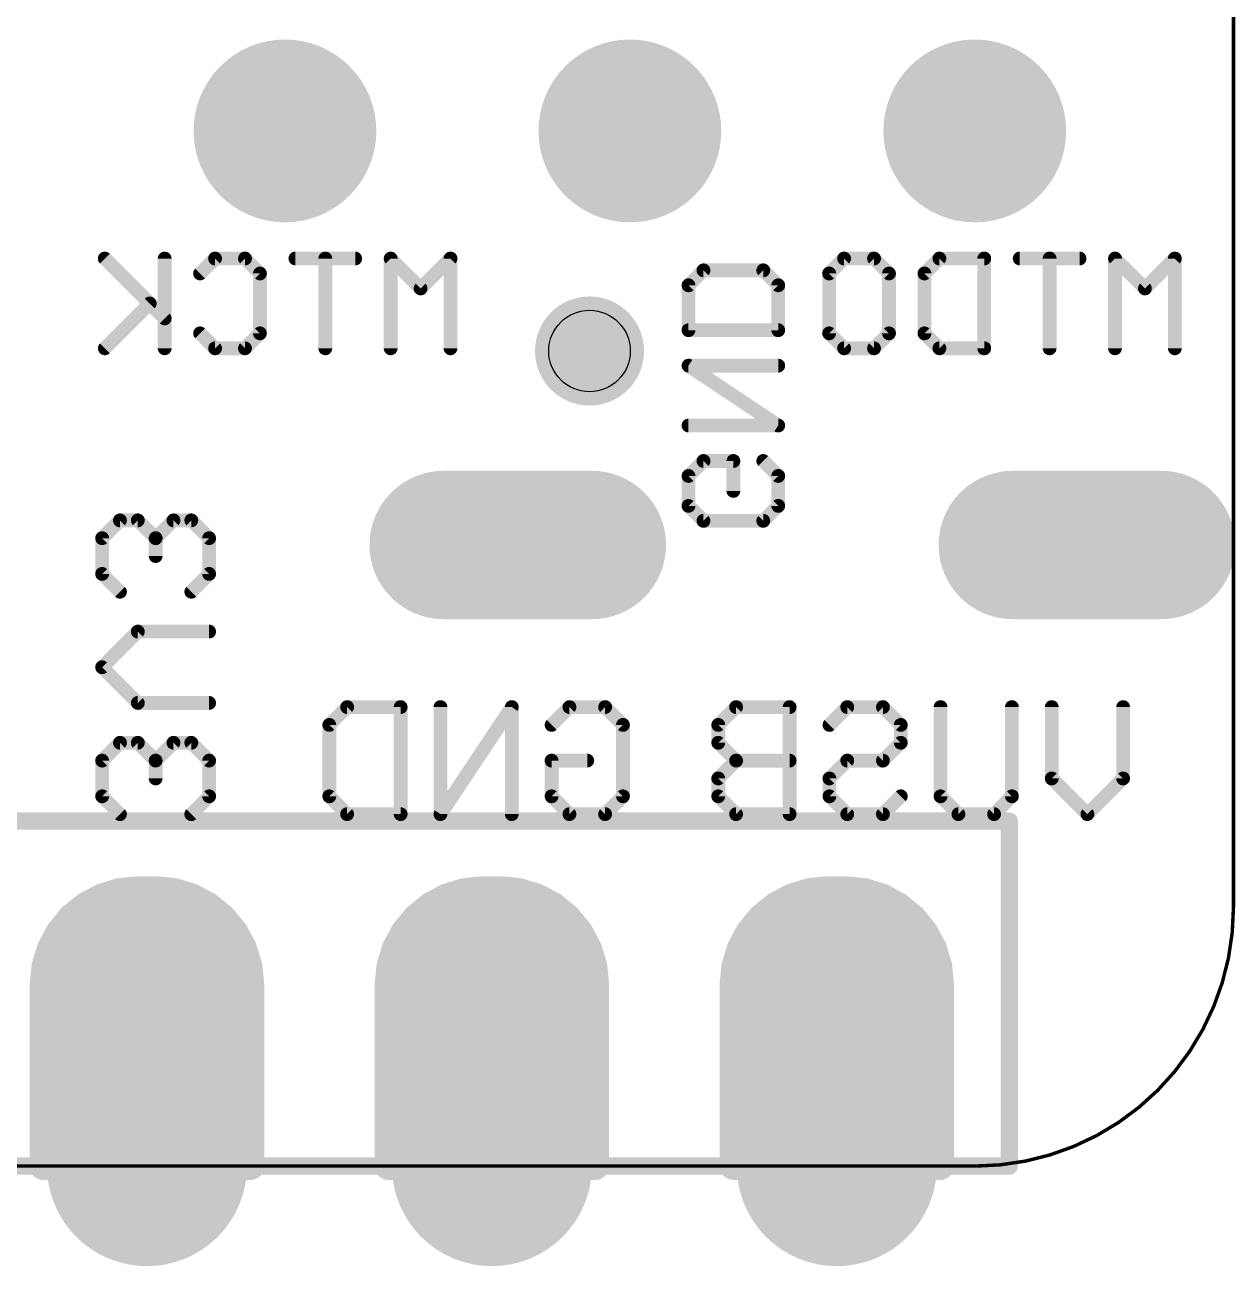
# Model space of a CAD drawing. Extents: x 63.5 to 84.5, y 8.2 to 27.4.
# Drawn here: x 75.55 to 84.47, y 8.15 to 17.29 of the extents above; entities that cross this region are included whole.
import ezdxf

# ---------------------------------------------------------------- set-up
doc = ezdxf.new("R2010")
doc.units = 0
for name, color, linetype in [('20', 213, 'CONTINUOUS'), ('22', 140, 'CONTINUOUS'), ('26', 140, 'CONTINUOUS'), ('30', 253, 'CONTINUOUS')]:
    doc.layers.add(name, color=color, linetype=linetype)

# ---------------------------------------------------------------- blocks, each defined once
blk = doc.blocks.new('ROUNDP')
at = {"const_width": 0.5}
blk.add_lwpolyline([(0, -0.25, 1), (0, 0.25, 1), (0, -0.25)], format="xyb", dxfattribs=at)
blk = doc.blocks.new('PIE')
at = {"const_width": 0.5}
blk.add_lwpolyline([(0, -0.25, 1), (0, 0.25, 1), (0, -0.25)], format="xyb", dxfattribs=at)
blk = doc.blocks.new('LONGP100')
at = {"const_width": 1}
blk.add_lwpolyline([(-0.5, 0), (0.5, 0)], dxfattribs=at)
at = {"const_width": 0.5}
for points in [[(-0.5, 0.25, 1), (-0.5, -0.25)], [(0.5, -0.25, 1), (0.5, 0.25)]]:
    blk.add_lwpolyline(points, format="xyb", dxfattribs=at)

msp = doc.modelspace()

# ---------------------------------------------------------------- linework, layer by layer
at = {"layer": '20', "const_width": 0.0254}
for points in [[(84.455, 10.795), (84.455, 24.765)], [(65.405, 8.89), (82.55, 8.89)]]:
    msp.add_lwpolyline(points, dxfattribs=at)
at = {"layer": '20'}
for points, const_width in [([(82.55, 8.89, 0.4142), (84.455, 10.795)], 0.0254), ([(84.4613, 10.795, 1), (84.4487, 10.795)], 0.0127), ([(84.4487, 10.795, 1), (84.4613, 10.795)], 0.0127), ([(82.55, 8.8963, 1), (82.55, 8.8837)], 0.0127), ([(82.55, 8.8837, 1), (82.55, 8.8963)], 0.0127)]:
    msp.add_lwpolyline(points, format="xyb", dxfattribs=dict(at, const_width=const_width))
msp.add_circle((79.713, 14.89), 0.3, dxfattribs=at)
at = {"layer": '22', "const_width": 0.127}
for points in [[(65.024, 11.43), (82.804, 11.43)], [(82.804, 11.43), (82.804, 8.89)], [(82.804, 8.89), (65.024, 8.89)]]:
    msp.add_lwpolyline(points, dxfattribs=at)
at = {"layer": '22', "const_width": 0.0635}
for points in [[(82.8358, 11.43, 1), (82.7722, 11.43)], [(82.804, 11.3982, 1), (82.804, 11.4618)], [(82.7722, 8.89, 1), (82.8358, 8.89)], [(82.804, 8.8582, 1), (82.804, 8.9218)]]:
    msp.add_lwpolyline(points, format="xyb", dxfattribs=at)
at = {"layer": '26', "const_width": 0.1016}
for points in [[(76.5843, 15.1301), (76.1436, 15.5708)], [(76.5843, 15.5708), (76.5843, 14.9098)], [(76.8453, 15.4606), (76.9554, 15.5708)], [(76.9554, 15.5708), (77.1758, 15.5708)], [(77.1758, 15.5708), (77.2859, 15.4606)], [(77.9876, 15.5708), (77.5469, 15.5708)], [(77.7672, 14.9098), (77.7672, 15.5708)], [(78.4689, 15.3504), (78.2486, 15.5708)], [(78.2486, 15.5708), (78.2486, 14.9098)], [(78.6892, 15.5708), (78.4689, 15.3504)], [(78.6892, 14.9098), (78.6892, 15.5708)], [(80.4418, 15.3736), (80.552, 15.4837)], [(80.552, 15.4837), (80.9926, 15.4837)], [(80.9926, 15.4837), (81.1028, 15.3736)], [(81.4776, 15.4606), (81.5878, 15.5708)], [(81.5878, 15.5708), (81.8081, 15.5708)], [(81.8081, 15.5708), (81.9183, 15.4606)], [(82.1793, 15.4606), (82.2894, 15.5708)], [(82.2894, 15.5708), (82.6199, 15.5708)], [(82.6199, 15.5708), (82.6199, 14.9098)], [(83.3216, 15.5708), (82.8809, 15.5708)], [(83.1012, 14.9098), (83.1012, 15.5708)], [(83.8029, 15.3504), (83.5826, 15.5708)], [(83.5826, 15.5708), (83.5826, 14.9098)], [(84.0232, 15.5708), (83.8029, 15.3504)], [(84.0232, 14.9098), (84.0232, 15.5708)], [(77.2859, 15.4606), (77.2859, 15.02)], [(81.4776, 15.02), (81.4776, 15.4606)], [(81.9183, 15.4606), (81.9183, 15.02)], [(82.1793, 15.02), (82.1793, 15.4606)], [(80.4418, 15.0431), (80.4418, 15.3736)], [(81.1028, 15.3736), (81.1028, 15.0431)], [(76.4741, 15.2403), (76.1436, 14.9098)], [(81.1028, 15.0431), (80.4418, 15.0431)], [(76.9554, 14.9098), (76.8453, 15.02)], [(77.2859, 15.02), (77.1758, 14.9098)], [(81.5878, 14.9098), (81.4776, 15.02)], [(81.9183, 15.02), (81.8081, 14.9098)], [(82.2894, 14.9098), (82.1793, 15.02)], [(77.1758, 14.9098), (76.9554, 14.9098)], [(81.8081, 14.9098), (81.5878, 14.9098)], [(82.6199, 14.9098), (82.2894, 14.9098)], [(81.1028, 14.3414), (80.4418, 14.7821)], [(80.4418, 14.7821), (81.1028, 14.7821)], [(80.4418, 14.3414), (81.1028, 14.3414)], [(80.4418, 13.9703), (80.552, 14.0804)], [(80.552, 14.0804), (80.7723, 14.0804)], [(80.7723, 14.0804), (80.7723, 13.8601)], [(80.9926, 14.0804), (81.1028, 13.9703)], [(80.4418, 13.75), (80.4418, 13.9703)], [(81.1028, 13.9703), (81.1028, 13.75)], [(80.552, 13.6398), (80.4418, 13.75)], [(81.1028, 13.75), (80.9926, 13.6398)], [(76.2551, 13.6433), (76.1238, 13.512)], [(76.3865, 13.6433), (76.2551, 13.6433)], [(76.5178, 13.512), (76.3865, 13.6433)], [(76.6492, 13.6433), (76.5178, 13.512)], [(76.7805, 13.6433), (76.6492, 13.6433)], [(76.9119, 13.512), (76.7805, 13.6433)], [(80.9926, 13.6398), (80.552, 13.6398)], [(76.1238, 13.512), (76.1238, 13.2493)], [(76.5178, 13.512), (76.5178, 13.3806)], [(76.9119, 13.2493), (76.9119, 13.512)], [(76.1238, 13.2493), (76.2551, 13.118)], [(76.7805, 13.118), (76.9119, 13.2493)], [(76.1238, 12.5621), (76.3865, 12.8248)], [(76.3865, 12.8248), (76.9119, 12.8248)], [(76.3865, 12.2994), (76.1238, 12.5621)], [(76.9119, 12.2994), (76.3865, 12.2994)], [(77.7967, 12.1375), (77.928, 12.2689)], [(77.928, 12.2689), (78.322, 12.2689)], [(78.322, 12.2689), (78.322, 11.4808)], [(79.1406, 12.2689), (78.6152, 11.4808)], [(78.6152, 11.4808), (78.6152, 12.2689)], [(79.1406, 11.4808), (79.1406, 12.2689)], [(79.4338, 12.1375), (79.5652, 12.2689)], [(79.5652, 12.2689), (79.8279, 12.2689)], [(79.8279, 12.2689), (79.9592, 12.1375)], [(80.7924, 12.2689), (80.6611, 12.1375)], [(81.1865, 12.2689), (80.7924, 12.2689)], [(81.1865, 11.4808), (81.1865, 12.2689)], [(81.4797, 12.1375), (81.611, 12.2689)], [(81.611, 12.2689), (81.8737, 12.2689)], [(81.8737, 12.2689), (82.005, 12.1375)], [(82.2982, 11.6121), (82.2982, 12.2689)], [(82.8236, 12.2689), (82.8236, 11.6121)], [(83.1168, 11.7435), (83.1168, 12.2689)], [(83.6422, 12.2689), (83.6422, 11.7435)], [(77.7967, 11.6121), (77.7967, 12.1375)], [(79.9592, 12.1375), (79.9592, 11.6121)], [(80.6611, 12.1375), (80.6611, 12.0062)], [(82.005, 12.1375), (82.005, 12.0062)], [(76.2551, 12.0062), (76.1238, 11.8748)], [(76.3865, 12.0062), (76.2551, 12.0062)], [(76.5178, 11.8748), (76.3865, 12.0062)], [(76.6492, 12.0062), (76.5178, 11.8748)], [(76.7805, 12.0062), (76.6492, 12.0062)], [(76.9119, 11.8748), (76.7805, 12.0062)], [(80.6611, 12.0062), (80.7924, 11.8748)], [(82.005, 12.0062), (81.8737, 11.8748)], [(76.1238, 11.8748), (76.1238, 11.6121)], [(76.5178, 11.8748), (76.5178, 11.7435)], [(76.9119, 11.6121), (76.9119, 11.8748)], [(79.4338, 11.6121), (79.4338, 11.8748)], [(79.4338, 11.8748), (79.6965, 11.8748)], [(80.7924, 11.8748), (80.6611, 11.7435)], [(81.1865, 11.8748), (80.7924, 11.8748)], [(81.611, 11.8748), (81.4797, 11.7435)], [(81.8737, 11.8748), (81.611, 11.8748)], [(80.6611, 11.7435), (80.6611, 11.6121)], [(81.4797, 11.7435), (81.4797, 11.6121)], [(83.3795, 11.4808), (83.1168, 11.7435)], [(83.6422, 11.7435), (83.3795, 11.4808)], [(76.1238, 11.6121), (76.2551, 11.4808)], [(76.7805, 11.4808), (76.9119, 11.6121)], [(77.928, 11.4808), (77.7967, 11.6121)], [(79.5652, 11.4808), (79.4338, 11.6121)], [(79.9592, 11.6121), (79.8279, 11.4808)], [(80.6611, 11.6121), (80.7924, 11.4808)], [(81.4797, 11.6121), (81.611, 11.4808)], [(81.8737, 11.4808), (82.005, 11.6121)], [(82.4296, 11.4808), (82.2982, 11.6121)], [(82.8236, 11.6121), (82.6923, 11.4808)], [(78.322, 11.4808), (77.928, 11.4808)], [(79.8279, 11.4808), (79.5652, 11.4808)], [(80.7924, 11.4808), (81.1865, 11.4808)], [(81.611, 11.4808), (81.8737, 11.4808)], [(82.6923, 11.4808), (82.4296, 11.4808)]]:
    msp.add_lwpolyline(points, dxfattribs=at)
at = {"layer": '26', "const_width": 0.0508}
for points in [[(76.1616, 15.5887, 1), (76.1257, 15.5528)], [(76.6097, 15.5708, 1), (76.5589, 15.5708)], [(76.9554, 15.5962, 1), (76.9554, 15.5454)], [(76.9734, 15.5528, 1), (76.9375, 15.5887)], [(77.1937, 15.5887, 1), (77.1578, 15.5528)], [(77.1758, 15.5454, 1), (77.1758, 15.5962)], [(77.5469, 15.5962, 1), (77.5469, 15.5454)], [(77.7926, 15.5708, 1), (77.7418, 15.5708)], [(77.9876, 15.5454, 1), (77.9876, 15.5962)], [(78.274, 15.5708, 1), (78.2232, 15.5708)], [(78.2665, 15.5887, 1), (78.2306, 15.5528)], [(78.7146, 15.5708, 1), (78.6638, 15.5708)], [(78.7072, 15.5528, 1), (78.6712, 15.5887)], [(80.552, 15.5091, 1), (80.552, 15.4583)], [(80.5699, 15.4658, 1), (80.534, 15.5017)], [(81.0106, 15.5017, 1), (80.9746, 15.4658)], [(80.9926, 15.4583, 1), (80.9926, 15.5091)], [(81.5878, 15.5962, 1), (81.5878, 15.5454)], [(81.6058, 15.5528, 1), (81.5698, 15.5887)], [(81.8261, 15.5887, 1), (81.7902, 15.5528)], [(81.8081, 15.5454, 1), (81.8081, 15.5962)], [(82.2894, 15.5962, 1), (82.2894, 15.5454)], [(82.3074, 15.5528, 1), (82.2715, 15.5887)], [(82.6453, 15.5708, 1), (82.5945, 15.5708)], [(82.6199, 15.5454, 1), (82.6199, 15.5962)], [(82.8809, 15.5962, 1), (82.8809, 15.5454)], [(83.1266, 15.5708, 1), (83.0758, 15.5708)], [(83.3216, 15.5454, 1), (83.3216, 15.5962)], [(83.608, 15.5708, 1), (83.5572, 15.5708)], [(83.6005, 15.5887, 1), (83.5646, 15.5528)], [(84.0486, 15.5708, 1), (83.9978, 15.5708)], [(84.0412, 15.5528, 1), (84.0052, 15.5887)], [(76.8273, 15.4786, 1), (76.8632, 15.4426)], [(77.3113, 15.4606, 1), (77.2605, 15.4606)], [(77.268, 15.4426, 1), (77.3039, 15.4786)], [(81.503, 15.4606, 1), (81.4522, 15.4606)], [(81.4597, 15.4786, 1), (81.4956, 15.4426)], [(81.9437, 15.4606, 1), (81.8929, 15.4606)], [(81.9003, 15.4426, 1), (81.9362, 15.4786)], [(82.1613, 15.4786, 1), (82.1972, 15.4426)], [(82.2047, 15.4606, 1), (82.1539, 15.4606)], [(78.4509, 15.3684, 1), (78.4868, 15.3325)], [(78.4509, 15.3325, 1), (78.4868, 15.3684)], [(80.4672, 15.3736, 1), (80.4164, 15.3736)], [(80.4238, 15.3915, 1), (80.4598, 15.3556)], [(81.1282, 15.3736, 1), (81.0774, 15.3736)], [(81.0848, 15.3556, 1), (81.1207, 15.3915)], [(83.7849, 15.3684, 1), (83.8208, 15.3325)], [(83.7849, 15.3325, 1), (83.8208, 15.3684)], [(76.4921, 15.2223, 1), (76.4562, 15.2582)], [(76.5663, 15.1122, 1), (76.6022, 15.1481)], [(80.4418, 15.0685, 1), (80.4418, 15.0177)], [(81.1028, 15.0177, 1), (81.1028, 15.0685)], [(76.8632, 15.0379, 1), (76.8273, 15.002)], [(77.2605, 15.02, 1), (77.3113, 15.02)], [(77.3039, 15.002, 1), (77.268, 15.0379)], [(80.4164, 15.0431, 1), (80.4672, 15.0431)], [(81.0774, 15.0431, 1), (81.1282, 15.0431)], [(81.4522, 15.02, 1), (81.503, 15.02)], [(81.4956, 15.0379, 1), (81.4597, 15.002)], [(81.8929, 15.02, 1), (81.9437, 15.02)], [(81.9362, 15.002, 1), (81.9003, 15.0379)], [(82.1972, 15.0379, 1), (82.1613, 15.002)], [(82.1539, 15.02, 1), (82.2047, 15.02)], [(76.1257, 14.9278, 1), (76.1616, 14.8918)], [(76.5589, 14.9098, 1), (76.6097, 14.9098)], [(76.9554, 14.9352, 1), (76.9554, 14.8844)], [(76.9375, 14.8918, 1), (76.9734, 14.9278)], [(77.1578, 14.9278, 1), (77.1937, 14.8918)], [(77.1758, 14.8844, 1), (77.1758, 14.9352)], [(77.7418, 14.9098, 1), (77.7926, 14.9098)], [(78.2232, 14.9098, 1), (78.274, 14.9098)], [(78.6638, 14.9098, 1), (78.7146, 14.9098)], [(81.5878, 14.9352, 1), (81.5878, 14.8844)], [(81.5698, 14.8918, 1), (81.6058, 14.9278)], [(81.7902, 14.9278, 1), (81.8261, 14.8918)], [(81.8081, 14.8844, 1), (81.8081, 14.9352)], [(82.2894, 14.9352, 1), (82.2894, 14.8844)], [(82.2715, 14.8918, 1), (82.3074, 14.9278)], [(82.5945, 14.9098, 1), (82.6453, 14.9098)], [(82.6199, 14.8844, 1), (82.6199, 14.9352)], [(83.0758, 14.9098, 1), (83.1266, 14.9098)], [(83.5572, 14.9098, 1), (83.608, 14.9098)], [(83.9978, 14.9098, 1), (84.0486, 14.9098)], [(80.4559, 14.8032, 1), (80.4277, 14.7609)], [(80.4418, 14.8075, 1), (80.4418, 14.7567)], [(81.1028, 14.7567, 1), (81.1028, 14.8075)], [(80.4418, 14.3668, 1), (80.4418, 14.316)], [(81.0887, 14.3203, 1), (81.1169, 14.3626)], [(81.1028, 14.316, 1), (81.1028, 14.3668)], [(80.552, 14.1058, 1), (80.552, 14.055)], [(80.5699, 14.0625, 1), (80.534, 14.0984)], [(80.7977, 14.0804, 1), (80.7469, 14.0804)], [(80.7723, 14.055, 1), (80.7723, 14.1058)], [(81.0106, 14.0984, 1), (80.9746, 14.0625)], [(80.4672, 13.9703, 1), (80.4164, 13.9703)], [(80.4238, 13.9882, 1), (80.4598, 13.9523)], [(81.1282, 13.9703, 1), (81.0774, 13.9703)], [(81.0848, 13.9523, 1), (81.1207, 13.9882)], [(80.4598, 13.7679, 1), (80.4238, 13.732)], [(80.7469, 13.8601, 1), (80.7977, 13.8601)], [(81.1207, 13.732, 1), (81.0848, 13.7679)], [(80.4164, 13.75, 1), (80.4672, 13.75)], [(81.0774, 13.75, 1), (81.1282, 13.75)], [(76.2551, 13.6687, 1), (76.2551, 13.6179)], [(76.2731, 13.6254, 1), (76.2372, 13.6613)], [(76.4045, 13.6613, 1), (76.3685, 13.6254)], [(76.3865, 13.6179, 1), (76.3865, 13.6687)], [(76.6492, 13.6687, 1), (76.6492, 13.6179)], [(76.6671, 13.6254, 1), (76.6312, 13.6613)], [(76.7985, 13.6613, 1), (76.7626, 13.6254)], [(76.7805, 13.6179, 1), (76.7805, 13.6687)], [(80.552, 13.6652, 1), (80.552, 13.6144)], [(80.534, 13.6218, 1), (80.5699, 13.6578)], [(80.9746, 13.6578, 1), (81.0106, 13.6218)], [(80.9926, 13.6144, 1), (80.9926, 13.6652)], [(76.1058, 13.53, 1), (76.1418, 13.494)], [(76.1492, 13.512, 1), (76.0984, 13.512)], [(76.5432, 13.512, 1), (76.4924, 13.512)], [(76.4999, 13.53, 1), (76.5358, 13.494)], [(76.4999, 13.494, 1), (76.5358, 13.53)], [(76.9373, 13.512, 1), (76.8865, 13.512)], [(76.8939, 13.494, 1), (76.9298, 13.53)], [(76.4924, 13.3806, 1), (76.5432, 13.3806)], [(76.1418, 13.2673, 1), (76.1058, 13.2313)], [(76.0984, 13.2493, 1), (76.1492, 13.2493)], [(76.8865, 13.2493, 1), (76.9373, 13.2493)], [(76.9298, 13.2313, 1), (76.8939, 13.2673)], [(76.2372, 13.1, 1), (76.2731, 13.1359)], [(76.7626, 13.1359, 1), (76.7985, 13.1)], [(76.3865, 12.8502, 1), (76.3865, 12.7994)], [(76.4045, 12.8068, 1), (76.3685, 12.8427)], [(76.9119, 12.7994, 1), (76.9119, 12.8502)], [(76.1418, 12.58, 1), (76.1058, 12.5441)], [(76.1058, 12.58, 1), (76.1418, 12.5441)], [(76.3865, 12.3248, 1), (76.3865, 12.274)], [(76.3685, 12.2814, 1), (76.4045, 12.3173)], [(76.9119, 12.274, 1), (76.9119, 12.3248)], [(77.928, 12.2943, 1), (77.928, 12.2435)], [(77.946, 12.2509, 1), (77.91, 12.2868)], [(78.3474, 12.2689, 1), (78.2966, 12.2689)], [(78.322, 12.2435, 1), (78.322, 12.2943)], [(78.6406, 12.2689, 1), (78.5898, 12.2689)], [(79.166, 12.2689, 1), (79.1152, 12.2689)], [(79.1618, 12.2548, 1), (79.1195, 12.283)], [(79.5652, 12.2943, 1), (79.5652, 12.2435)], [(79.5831, 12.2509, 1), (79.5472, 12.2868)], [(79.8458, 12.2868, 1), (79.8099, 12.2509)], [(79.8279, 12.2435, 1), (79.8279, 12.2943)], [(80.7924, 12.2943, 1), (80.7924, 12.2435)], [(80.8104, 12.2509, 1), (80.7745, 12.2868)], [(81.2119, 12.2689, 1), (81.1611, 12.2689)], [(81.1865, 12.2435, 1), (81.1865, 12.2943)], [(81.611, 12.2943, 1), (81.611, 12.2435)], [(81.629, 12.2509, 1), (81.593, 12.2868)], [(81.8917, 12.2868, 1), (81.8557, 12.2509)], [(81.8737, 12.2435, 1), (81.8737, 12.2943)], [(82.3236, 12.2689, 1), (82.2728, 12.2689)], [(82.849, 12.2689, 1), (82.7982, 12.2689)], [(83.1422, 12.2689, 1), (83.0914, 12.2689)], [(83.6676, 12.2689, 1), (83.6168, 12.2689)], [(77.8221, 12.1375, 1), (77.7713, 12.1375)], [(77.7787, 12.1555, 1), (77.8146, 12.1196)], [(79.4159, 12.1555, 1), (79.4518, 12.1196)], [(79.9846, 12.1375, 1), (79.9338, 12.1375)], [(79.9412, 12.1196, 1), (79.9772, 12.1555)], [(80.6865, 12.1375, 1), (80.6357, 12.1375)], [(80.6431, 12.1555, 1), (80.679, 12.1196)], [(81.4617, 12.1555, 1), (81.4976, 12.1196)], [(82.0304, 12.1375, 1), (81.9796, 12.1375)], [(81.9871, 12.1196, 1), (82.023, 12.1555)], [(76.2551, 12.0316, 1), (76.2551, 11.9808)], [(76.2731, 11.9882, 1), (76.2372, 12.0241)], [(76.4045, 12.0241, 1), (76.3685, 11.9882)], [(76.3865, 11.9808, 1), (76.3865, 12.0316)], [(76.6492, 12.0316, 1), (76.6492, 11.9808)], [(76.6671, 11.9882, 1), (76.6312, 12.0241)], [(76.7985, 12.0241, 1), (76.7626, 11.9882)], [(76.7805, 11.9808, 1), (76.7805, 12.0316)], [(80.679, 12.0241, 1), (80.6431, 11.9882)], [(80.6357, 12.0062, 1), (80.6865, 12.0062)], [(81.9796, 12.0062, 1), (82.0304, 12.0062)], [(82.023, 11.9882, 1), (81.9871, 12.0241)], [(76.1492, 11.8748, 1), (76.0984, 11.8748)], [(76.1058, 11.8928, 1), (76.1418, 11.8569)], [(76.5432, 11.8748, 1), (76.4924, 11.8748)], [(76.4999, 11.8928, 1), (76.5358, 11.8569)], [(76.4999, 11.8569, 1), (76.5358, 11.8928)], [(76.9373, 11.8748, 1), (76.8865, 11.8748)], [(76.8939, 11.8569, 1), (76.9298, 11.8928)], [(79.4592, 11.8748, 1), (79.4084, 11.8748)], [(79.4338, 11.9002, 1), (79.4338, 11.8494)], [(79.6965, 11.8494, 1), (79.6965, 11.9002)], [(80.7924, 11.9002, 1), (80.7924, 11.8494)], [(80.8104, 11.8569, 1), (80.7745, 11.8928)], [(80.7745, 11.8569, 1), (80.8104, 11.8928)], [(81.1865, 11.8494, 1), (81.1865, 11.9002)], [(81.611, 11.9002, 1), (81.611, 11.8494)], [(81.629, 11.8569, 1), (81.593, 11.8928)], [(81.8557, 11.8928, 1), (81.8917, 11.8569)], [(81.8737, 11.8494, 1), (81.8737, 11.9002)], [(80.6865, 11.7435, 1), (80.6357, 11.7435)], [(81.5051, 11.7435, 1), (81.4543, 11.7435)], [(83.1348, 11.7615, 1), (83.0989, 11.7255)], [(83.6602, 11.7255, 1), (83.6242, 11.7615)], [(76.4924, 11.7435, 1), (76.5432, 11.7435)], [(80.6431, 11.7615, 1), (80.679, 11.7255)], [(81.4617, 11.7615, 1), (81.4976, 11.7255)], [(83.0914, 11.7435, 1), (83.1422, 11.7435)], [(83.6168, 11.7435, 1), (83.6676, 11.7435)], [(76.1418, 11.6301, 1), (76.1058, 11.5942)], [(76.0984, 11.6121, 1), (76.1492, 11.6121)], [(76.8865, 11.6121, 1), (76.9373, 11.6121)], [(76.9298, 11.5942, 1), (76.8939, 11.6301)], [(77.8146, 11.6301, 1), (77.7787, 11.5942)], [(77.7713, 11.6121, 1), (77.8221, 11.6121)], [(79.4084, 11.6121, 1), (79.4592, 11.6121)], [(79.4518, 11.6301, 1), (79.4159, 11.5942)], [(79.9338, 11.6121, 1), (79.9846, 11.6121)], [(79.9772, 11.5942, 1), (79.9412, 11.6301)], [(80.679, 11.6301, 1), (80.6431, 11.5942)], [(80.6357, 11.6121, 1), (80.6865, 11.6121)], [(81.4976, 11.6301, 1), (81.4617, 11.5942)], [(81.4543, 11.6121, 1), (81.5051, 11.6121)], [(82.023, 11.5942, 1), (81.9871, 11.6301)], [(82.2728, 11.6121, 1), (82.3236, 11.6121)], [(82.3162, 11.6301, 1), (82.2803, 11.5942)], [(82.7982, 11.6121, 1), (82.849, 11.6121)], [(82.8416, 11.5942, 1), (82.8057, 11.6301)], [(76.2372, 11.4628, 1), (76.2731, 11.4988)], [(76.7626, 11.4988, 1), (76.7985, 11.4628)], [(77.928, 11.5062, 1), (77.928, 11.4554)], [(77.91, 11.4628, 1), (77.946, 11.4988)], [(78.322, 11.4554, 1), (78.322, 11.5062)], [(78.5941, 11.4949, 1), (78.6364, 11.4667)], [(79.5652, 11.5062, 1), (79.5652, 11.4554)], [(79.5472, 11.4628, 1), (79.5831, 11.4988)], [(79.8099, 11.4988, 1), (79.8458, 11.4628)], [(79.8279, 11.4554, 1), (79.8279, 11.5062)], [(80.7924, 11.5062, 1), (80.7924, 11.4554)], [(80.7745, 11.4628, 1), (80.8104, 11.4988)], [(81.1865, 11.4554, 1), (81.1865, 11.5062)], [(81.611, 11.5062, 1), (81.611, 11.4554)], [(81.593, 11.4628, 1), (81.629, 11.4988)], [(81.8557, 11.4988, 1), (81.8917, 11.4628)], [(81.8737, 11.4554, 1), (81.8737, 11.5062)], [(82.4296, 11.5062, 1), (82.4296, 11.4554)], [(82.4116, 11.4628, 1), (82.4475, 11.4988)], [(82.6743, 11.4988, 1), (82.7102, 11.4628)], [(82.6923, 11.4554, 1), (82.6923, 11.5062)], [(83.3615, 11.4988, 1), (83.3975, 11.4628)], [(83.3615, 11.4628, 1), (83.3975, 11.4988)], [(78.2966, 11.4808, 1), (78.3474, 11.4808)], [(78.5898, 11.4808, 1), (78.6406, 11.4808)], [(79.1152, 11.4808, 1), (79.166, 11.4808)], [(81.1611, 11.4808, 1), (81.2119, 11.4808)]]:
    msp.add_lwpolyline(points, format="xyb", dxfattribs=at)
at = {"layer": '30'}
for points, const_width in [([(79.713, 14.6892, 1), (79.713, 15.0908, 1), (79.713, 14.6892)], 0.4016), ([(76.1085, 10.9174, 1), (76.1379, 10.8202)], 0.1016), ([(76.2, 10.8767, 1), (76.0984, 10.8767)], 0.1016), ([(76.1471, 10.824, 1), (76.0992, 10.9136)], 0.1016), ([(76.2492, 10.9591, 1), (76.2592, 10.858)], 0.1016), ([(76.269, 10.86, 1), (76.2395, 10.9572)], 0.1016), ([(76.4032, 10.9183, 1), (76.3016, 10.9183)], 0.1016), ([(76.3905, 10.9728, 1), (76.3905, 10.8712)], 0.1016), ([(76.3955, 10.8714, 1), (76.3855, 10.9726)], 0.1016), ([(76.5225, 10.9726, 1), (76.5125, 10.8714)], 0.1016), ([(76.6064, 10.9182, 1), (76.5048, 10.9182)], 0.1016), ([(76.5175, 10.8712, 1), (76.5175, 10.9728)], 0.1016), ([(76.6685, 10.9572, 1), (76.639, 10.86)], 0.1016), ([(76.6488, 10.858, 1), (76.6588, 10.9591)], 0.1016), ([(76.8096, 10.8767, 1), (76.708, 10.8767)], 0.1016), ([(76.8088, 10.9136, 1), (76.7609, 10.824)], 0.1016), ([(76.7701, 10.8202, 1), (76.7995, 10.9174)], 0.1016), ([(78.6485, 10.9174, 1), (78.6779, 10.8202)], 0.1016), ([(78.6871, 10.824, 1), (78.6392, 10.9136)], 0.1016), ([(78.8416, 10.9075, 1), (78.74, 10.9075)], 0.1016), ([(78.7892, 10.9591, 1), (78.7992, 10.858)], 0.1016), ([(78.809, 10.86, 1), (78.7795, 10.9572)], 0.1016), ([(78.9305, 10.9728, 1), (78.9305, 10.8712)], 0.1016), ([(78.9355, 10.8714, 1), (78.9255, 10.9726)], 0.1016), ([(79.0448, 10.922, 1), (78.9432, 10.922)], 0.1016), ([(79.0625, 10.9726, 1), (79.0525, 10.8714)], 0.1016), ([(79.0575, 10.8712, 1), (79.0575, 10.9728)], 0.1016), ([(79.2085, 10.9572, 1), (79.179, 10.86)], 0.1016), ([(79.248, 10.9075, 1), (79.1464, 10.9075)], 0.1016), ([(79.1888, 10.858, 1), (79.1988, 10.9591)], 0.1016), ([(79.3488, 10.9136, 1), (79.3009, 10.824)], 0.1016), ([(79.3101, 10.8202, 1), (79.3395, 10.9174)], 0.1016), ([(81.1885, 10.9174, 1), (81.2179, 10.8202)], 0.1016), ([(81.28, 10.8767, 1), (81.1784, 10.8767)], 0.1016), ([(81.2271, 10.824, 1), (81.1792, 10.9136)], 0.1016), ([(81.3292, 10.9591, 1), (81.3392, 10.858)], 0.1016), ([(81.349, 10.86, 1), (81.3195, 10.9572)], 0.1016), ([(81.4832, 10.9183, 1), (81.3816, 10.9183)], 0.1016), ([(81.4705, 10.9728, 1), (81.4705, 10.8712)], 0.1016), ([(81.4755, 10.8714, 1), (81.4655, 10.9726)], 0.1016), ([(81.6025, 10.9726, 1), (81.5925, 10.8714)], 0.1016), ([(81.6864, 10.9182, 1), (81.5848, 10.9182)], 0.1016), ([(81.5975, 10.8712, 1), (81.5975, 10.9728)], 0.1016), ([(81.7485, 10.9572, 1), (81.719, 10.86)], 0.1016), ([(81.7288, 10.858, 1), (81.7388, 10.9591)], 0.1016), ([(81.8896, 10.8767, 1), (81.788, 10.8767)], 0.1016), ([(81.8888, 10.9136, 1), (81.8409, 10.824)], 0.1016), ([(81.8501, 10.8202, 1), (81.8795, 10.9174)], 0.1016), ([(75.9785, 10.8491, 1), (76.0264, 10.7595)], 0.1016), ([(76.0347, 10.765, 1), (75.9702, 10.8436)], 0.1016), ([(76.9378, 10.8436, 1), (76.8733, 10.765)], 0.1016), ([(76.8816, 10.7595, 1), (76.9295, 10.8491)], 0.1016), ([(78.5185, 10.8491, 1), (78.5664, 10.7595)], 0.1016), ([(78.5747, 10.765, 1), (78.5102, 10.8436)], 0.1016), ([(78.6384, 10.8284, 1), (78.5368, 10.8284)], 0.1016), ([(79.4512, 10.8284, 1), (79.3496, 10.8284)], 0.1016), ([(79.4778, 10.8436, 1), (79.4133, 10.765)], 0.1016), ([(79.4216, 10.7595, 1), (79.4695, 10.8491)], 0.1016), ([(81.0585, 10.8491, 1), (81.1064, 10.7595)], 0.1016), ([(81.1147, 10.765, 1), (81.0502, 10.8436)], 0.1016), ([(82.0178, 10.8436, 1), (81.9533, 10.765)], 0.1016), ([(81.9616, 10.7595, 1), (82.0095, 10.8491)], 0.1016), ([(75.8644, 10.7567, 1), (75.9288, 10.6781)], 0.1016), ([(75.9359, 10.6852, 1), (75.8573, 10.7496)], 0.1016), ([(75.9968, 10.758, 1), (75.8952, 10.758)], 0.1016), ([(77.0128, 10.758, 1), (76.9112, 10.758)], 0.1016), ([(77.0507, 10.7496, 1), (76.9721, 10.6852)], 0.1016), ([(76.9792, 10.6781, 1), (77.0436, 10.7567)], 0.1016), ([(78.4044, 10.7567, 1), (78.4688, 10.6781)], 0.1016), ([(78.4759, 10.6852, 1), (78.3973, 10.7496)], 0.1016), ([(79.5907, 10.7496, 1), (79.5121, 10.6852)], 0.1016), ([(79.5192, 10.6781, 1), (79.5836, 10.7567)], 0.1016), ([(80.9444, 10.7567, 1), (81.0088, 10.6781)], 0.1016), ([(81.0159, 10.6852, 1), (80.9373, 10.7496)], 0.1016), ([(81.0768, 10.758, 1), (80.9752, 10.758)], 0.1016), ([(82.0928, 10.758, 1), (81.9912, 10.758)], 0.1016), ([(82.1307, 10.7496, 1), (82.0521, 10.6852)], 0.1016), ([(82.0592, 10.6781, 1), (82.1236, 10.7567)], 0.1016), ([(75.7704, 10.6438, 1), (75.849, 10.5793)], 0.1016), ([(75.8545, 10.5876, 1), (75.7649, 10.6355)], 0.1016), ([(77.1431, 10.6355, 1), (77.0535, 10.5876)], 0.1016), ([(77.059, 10.5793, 1), (77.1376, 10.6438)], 0.1016), ([(78.3104, 10.6438, 1), (78.389, 10.5793)], 0.1016), ([(78.3945, 10.5876, 1), (78.3049, 10.6355)], 0.1016), ([(78.4352, 10.6538, 1), (78.3336, 10.6538)], 0.1016), ([(79.6544, 10.6538, 1), (79.5528, 10.6538)], 0.1016), ([(79.6831, 10.6355, 1), (79.5935, 10.5876)], 0.1016), ([(79.599, 10.5793, 1), (79.6776, 10.6438)], 0.1016), ([(80.8504, 10.6438, 1), (80.929, 10.5793)], 0.1016), ([(80.9345, 10.5876, 1), (80.8449, 10.6355)], 0.1016), ([(82.2231, 10.6355, 1), (82.1335, 10.5876)], 0.1016), ([(82.139, 10.5793, 1), (82.2176, 10.6438)], 0.1016), ([(75.7936, 10.483, 1), (75.692, 10.483)], 0.1016), ([(75.7004, 10.5148, 1), (75.79, 10.4669)], 0.1016), ([(75.7938, 10.4761, 1), (75.6966, 10.5055)], 0.1016), ([(77.2114, 10.5055, 1), (77.1142, 10.4761)], 0.1016), ([(77.216, 10.483, 1), (77.1144, 10.483)], 0.1016), ([(77.118, 10.4669, 1), (77.2076, 10.5148)], 0.1016), ([(78.2404, 10.5148, 1), (78.33, 10.4669)], 0.1016), ([(78.3338, 10.4761, 1), (78.2366, 10.5055)], 0.1016), ([(79.7514, 10.5055, 1), (79.6542, 10.4761)], 0.1016), ([(79.658, 10.4669, 1), (79.7476, 10.5148)], 0.1016), ([(80.8736, 10.483, 1), (80.772, 10.483)], 0.1016), ([(80.7804, 10.5148, 1), (80.87, 10.4669)], 0.1016), ([(80.8738, 10.4761, 1), (80.7766, 10.5055)], 0.1016), ([(82.2914, 10.5055, 1), (82.1942, 10.4761)], 0.1016), ([(82.296, 10.483, 1), (82.1944, 10.483)], 0.1016), ([(82.198, 10.4669, 1), (82.2876, 10.5148)], 0.1016), ([(75.6568, 10.3745, 1), (75.754, 10.345)], 0.1016), ([(75.756, 10.3548, 1), (75.6549, 10.3648)], 0.1016), ([(77.2531, 10.3648, 1), (77.152, 10.3548)], 0.1016), ([(77.154, 10.345, 1), (77.2512, 10.3745)], 0.1016), ([(78.1968, 10.3745, 1), (78.294, 10.345)], 0.1016), ([(78.296, 10.3548, 1), (78.1949, 10.3648)], 0.1016), ([(79.7931, 10.3648, 1), (79.692, 10.3548)], 0.1016), ([(79.694, 10.345, 1), (79.7912, 10.3745)], 0.1016), ([(80.7368, 10.3745, 1), (80.834, 10.345)], 0.1016), ([(80.836, 10.3548, 1), (80.7349, 10.3648)], 0.1016), ([(82.3331, 10.3648, 1), (82.232, 10.3548)], 0.1016), ([(82.234, 10.345, 1), (82.3312, 10.3745)], 0.1016), ([(75.7428, 10.2235, 1), (75.6412, 10.2235)], 0.1016), ([(75.6414, 10.2285, 1), (75.7426, 10.2185)], 0.1016), ([(77.2668, 10.2235, 1), (77.1652, 10.2235)], 0.1016), ([(77.1654, 10.2185, 1), (77.2666, 10.2285)], 0.1016), ([(78.2828, 10.2235, 1), (78.1812, 10.2235)], 0.1016), ([(78.1814, 10.2285, 1), (78.2826, 10.2185)], 0.1016), ([(79.8068, 10.2235, 1), (79.7052, 10.2235)], 0.1016), ([(79.7054, 10.2185, 1), (79.8066, 10.2285)], 0.1016), ([(80.8228, 10.2235, 1), (80.7212, 10.2235)], 0.1016), ([(80.7214, 10.2285, 1), (80.8226, 10.2185)], 0.1016), ([(82.3468, 10.2235, 1), (82.2452, 10.2235)], 0.1016), ([(82.2454, 10.2185, 1), (82.3466, 10.2285)], 0.1016), ([(75.692, 8.9408, 1), (75.692, 8.8392)], 0.1016), ([(77.216, 8.8392, 1), (77.216, 8.9408)], 0.1016), ([(78.232, 8.9408, 1), (78.232, 8.8392)], 0.1016), ([(79.756, 8.8392, 1), (79.756, 8.9408)], 0.1016), ([(80.772, 8.9408, 1), (80.772, 8.8392)], 0.1016), ([(82.296, 8.8392, 1), (82.296, 8.9408)], 0.1016), ([(75.6412, 8.89, 1), (75.7428, 8.89)], 0.1016), ([(75.692, 8.89, 1), (75.7936, 8.89)], 0.1016), ([(75.8952, 8.89, 1), (75.9968, 8.89)], 0.1016), ([(76.0984, 8.89, 1), (76.2, 8.89)], 0.1016), ([(76.3016, 8.89, 1), (76.4032, 8.89)], 0.1016), ([(76.5048, 8.89, 1), (76.6064, 8.89)], 0.1016), ([(76.708, 8.89, 1), (76.8096, 8.89)], 0.1016), ([(76.9112, 8.89, 1), (77.0128, 8.89)], 0.1016), ([(77.1144, 8.89, 1), (77.216, 8.89)], 0.1016), ([(77.1652, 8.89, 1), (77.2668, 8.89)], 0.1016), ([(78.1812, 8.89, 1), (78.2828, 8.89)], 0.1016), ([(78.3336, 8.89, 1), (78.4352, 8.89)], 0.1016), ([(78.5368, 8.89, 1), (78.6384, 8.89)], 0.1016), ([(78.74, 8.89, 1), (78.8416, 8.89)], 0.1016), ([(78.9432, 8.89, 1), (79.0448, 8.89)], 0.1016), ([(79.1464, 8.89, 1), (79.248, 8.89)], 0.1016), ([(79.3496, 8.89, 1), (79.4512, 8.89)], 0.1016), ([(79.5528, 8.89, 1), (79.6544, 8.89)], 0.1016), ([(79.7052, 8.89, 1), (79.8068, 8.89)], 0.1016), ([(80.7212, 8.89, 1), (80.8228, 8.89)], 0.1016), ([(80.772, 8.89, 1), (80.8736, 8.89)], 0.1016), ([(80.9752, 8.89, 1), (81.0768, 8.89)], 0.1016), ([(81.1784, 8.89, 1), (81.28, 8.89)], 0.1016), ([(81.3816, 8.89, 1), (81.4832, 8.89)], 0.1016), ([(81.5848, 8.89, 1), (81.6864, 8.89)], 0.1016), ([(81.788, 8.89, 1), (81.8896, 8.89)], 0.1016), ([(81.9912, 8.89, 1), (82.0928, 8.89)], 0.1016), ([(82.1944, 8.89, 1), (82.296, 8.89)], 0.1016), ([(82.2452, 8.89, 1), (82.3468, 8.89)], 0.1016)]:
    msp.add_lwpolyline(points, format="xyb", dxfattribs=dict(at, const_width=const_width))
at = {"layer": '30', "const_width": 0.2032}
for points in [[(76.1232, 10.8688), (76.0024, 10.8043)], [(76.2542, 10.9086), (76.1232, 10.8688)], [(76.1492, 8.89), (76.1492, 10.8767)], [(76.3905, 10.922), (76.2542, 10.9086)], [(76.3524, 8.89), (76.3524, 10.9183)], [(76.5175, 10.922), (76.3905, 10.922)], [(76.6538, 10.9086), (76.5175, 10.922)], [(76.5556, 8.89), (76.5556, 10.9182)], [(76.7848, 10.8688), (76.6538, 10.9086)], [(76.7588, 8.89), (76.7588, 10.8767)], [(76.9056, 10.8043), (76.7848, 10.8688)], [(78.6632, 10.8688), (78.5424, 10.8043)], [(78.7942, 10.9086), (78.6632, 10.8688)], [(78.7908, 8.89), (78.7908, 10.9075)], [(78.9305, 10.922), (78.7942, 10.9086)], [(79.0575, 10.922), (78.9305, 10.922)], [(78.994, 8.89), (78.994, 10.922)], [(79.1938, 10.9086), (79.0575, 10.922)], [(79.3248, 10.8688), (79.1938, 10.9086)], [(79.1972, 8.89), (79.1972, 10.9075)], [(79.4456, 10.8043), (79.3248, 10.8688)], [(81.2032, 10.8688), (81.0824, 10.8043)], [(81.3342, 10.9086), (81.2032, 10.8688)], [(81.2292, 8.89), (81.2292, 10.8767)], [(81.4705, 10.922), (81.3342, 10.9086)], [(81.4324, 8.89), (81.4324, 10.9183)], [(81.5975, 10.922), (81.4705, 10.922)], [(81.7338, 10.9086), (81.5975, 10.922)], [(81.6356, 8.89), (81.6356, 10.9182)], [(81.8648, 10.8688), (81.7338, 10.9086)], [(81.8388, 8.89), (81.8388, 10.8767)], [(81.9856, 10.8043), (81.8648, 10.8688)], [(76.0024, 10.8043), (75.8966, 10.7174)], [(77.0114, 10.7174), (76.9056, 10.8043)], [(78.5424, 10.8043), (78.4366, 10.7174)], [(78.5876, 8.89), (78.5876, 10.8284)], [(79.4004, 8.89), (79.4004, 10.8284)], [(79.5514, 10.7174), (79.4456, 10.8043)], [(81.0824, 10.8043), (80.9766, 10.7174)], [(82.0914, 10.7174), (81.9856, 10.8043)], [(75.8966, 10.7174), (75.8097, 10.6116)], [(75.946, 8.89), (75.946, 10.758)], [(76.962, 8.89), (76.962, 10.758)], [(77.0983, 10.6116), (77.0114, 10.7174)], [(78.4366, 10.7174), (78.3497, 10.6116)], [(79.6383, 10.6116), (79.5514, 10.7174)], [(80.9766, 10.7174), (80.8897, 10.6116)], [(81.026, 8.89), (81.026, 10.758)], [(82.042, 8.89), (82.042, 10.758)], [(82.1783, 10.6116), (82.0914, 10.7174)], [(75.8097, 10.6116), (75.7452, 10.4908)], [(77.1628, 10.4908), (77.0983, 10.6116)], [(78.3497, 10.6116), (78.2852, 10.4908)], [(78.3844, 8.89), (78.3844, 10.6538)], [(79.6036, 8.89), (79.6036, 10.6538)], [(79.7028, 10.4908), (79.6383, 10.6116)], [(80.8897, 10.6116), (80.8252, 10.4908)], [(82.2428, 10.4908), (82.1783, 10.6116)], [(75.7452, 10.4908), (75.7054, 10.3598)], [(75.7428, 8.89), (75.7428, 10.483)], [(77.2026, 10.3598), (77.1628, 10.4908)], [(77.1652, 8.89), (77.1652, 10.483)], [(78.2852, 10.4908), (78.2454, 10.3598)], [(79.7426, 10.3598), (79.7028, 10.4908)], [(80.8252, 10.4908), (80.7854, 10.3598)], [(80.8228, 8.89), (80.8228, 10.483)], [(82.2826, 10.3598), (82.2428, 10.4908)], [(82.2452, 8.89), (82.2452, 10.483)], [(75.7054, 10.3598), (75.692, 10.2235)], [(77.216, 10.2235), (77.2026, 10.3598)], [(78.2454, 10.3598), (78.232, 10.2235)], [(79.756, 10.2235), (79.7426, 10.3598)], [(80.7854, 10.3598), (80.772, 10.2235)], [(82.296, 10.2235), (82.2826, 10.3598)], [(75.692, 10.2235), (75.692, 8.89)], [(77.216, 8.89), (77.216, 10.2235)], [(78.232, 10.2235), (78.232, 8.89)], [(79.756, 8.89), (79.756, 10.2235)], [(80.772, 10.2235), (80.772, 8.89)], [(82.296, 8.89), (82.296, 10.2235)], [(75.692, 8.89), (77.216, 8.89)], [(78.232, 8.89), (79.756, 8.89)], [(80.772, 8.89), (82.296, 8.89)]]:
    msp.add_lwpolyline(points, dxfattribs=at)

# ---------------------------------------------------------------- block references
at = {"layer": '30'}
for name, p, xscale, yscale in [('PIE', (77.47, 16.51), 1.3462, 1.3462), ('PIE', (80.01, 16.51), 1.3462, 1.3462), ('PIE', (82.55, 16.51), 1.3462, 1.3462), ('ROUNDP', (76.454, 8.89), 1.4732, 1.4732), ('ROUNDP', (78.994, 8.89), 1.4732, 1.4732), ('ROUNDP', (81.534, 8.89), 1.4732, 1.4732)]:
    msp.add_blockref(name, p, dxfattribs=dict(at, xscale=xscale, yscale=yscale))
for name, p, xscale, yscale, rotation in [('LONGP100', (79.1845, 13.462), 1.0922, 1.0922, 180), ('LONGP100', (83.3755, 13.462), 1.0922, 1.0922, 180), ('ROUNDP', (76.454, 10.16), 1.7032, 1.7032, 90), ('ROUNDP', (78.994, 10.16), 1.7032, 1.7032, 90), ('ROUNDP', (81.534, 10.16), 1.7032, 1.7032, 90)]:
    msp.add_blockref(name, p, dxfattribs=dict(at, xscale=xscale, yscale=yscale, rotation=rotation))

doc.saveas('drawing.dxf')
